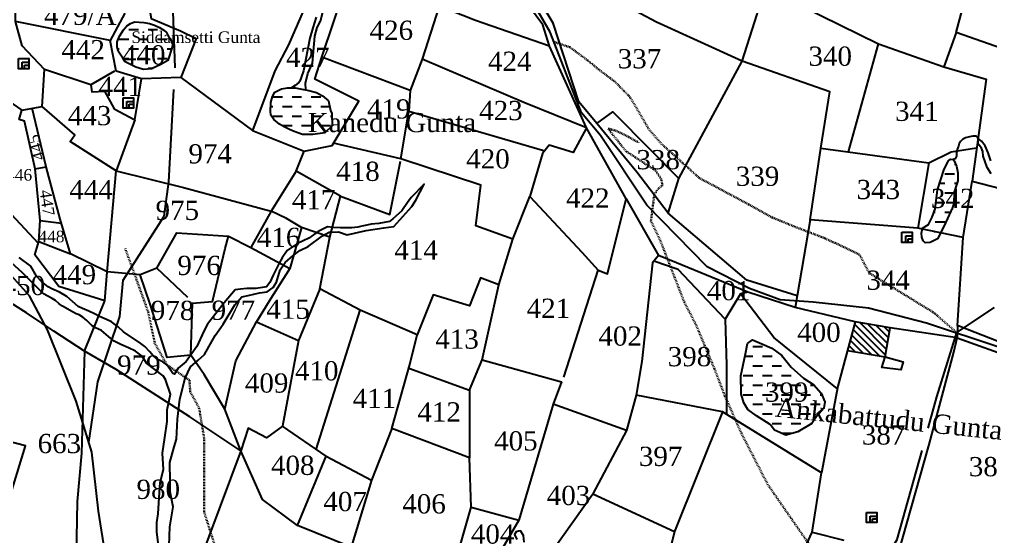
# Model space of a CAD drawing. Header units: inches. Extents: x 36 to 754, y 139 to 910.
# Drawn here: x 458.3 to 584.7, y 504 to 571.3 of the extents above; entities that cross this region are included whole.
import ezdxf

# ---------------------------------------------------------------- set-up
doc = ezdxf.new("R2010")
doc.units = ezdxf.units.IN
doc.header["$MEASUREMENT"] = 0
doc.linetypes.add('ACAD_ISO02W100', pattern=[15, 12, -3])
doc.linetypes.add('ACAD_ISO07W100', pattern=[3, 0, -3])
for name, color, linetype in [('CARTTRACK', 30, 'ACAD_ISO02W100'), ('NALA', 4, 'Continuous'), ('SQUAREWELL', 5, 'Continuous'), ('SURVEY_BND', 7, 'Continuous'), ('SURVEY_NO', 7, 'Continuous'), ('VILLAGE_AREA', 1, 'Continuous'), ('WATER_BODY', 4, 'Continuous')]:
    doc.layers.add(name, color=color, linetype=linetype)
doc.layers.add('FOOTPATH', color=150, linetype='ACAD_ISO07W100', lineweight=30)
doc.styles.get("Standard").update_dxf_attribs({"font": 'TIMES.TTF'})

msp = doc.modelspace()

# ---------------------------------------------------------------- hatches: boundary and pattern name
at = {"layer": 'VILLAGE_AREA'}
h = msp.add_hatch(dxfattribs=at)
h.set_pattern_fill('ANSI31', color=256, scale=5, angle=90, style=0)
h.paths.add_polyline_path([(571.65, 531.2), (567.07, 531.98), (566.07, 528.23), (571, 527.41)])
at = {"layer": 'WATER_BODY'}
h = msp.add_hatch(dxfattribs=at)
h.set_pattern_fill('DASH', color=256, scale=10, style=0)
h.paths.add_polyline_path([(477.86, 568.82), (477.61, 569.2), (477.4, 569.64), (477.06, 569.91), (476.49, 570.27), (475.83, 570.59), (475.18, 570.79), (474.43, 570.93), (473.25, 571), (472.72, 570.77), (472.25, 570.5), (471.82, 569.95), (471.27, 569.16), (471, 568.4), (470.98, 567.77), (471.13, 567.18), (471.7, 566.29), (472.04, 565.81), (473.4, 565.13), (474.4, 564.81), (475.45, 564.9), (476.67, 565.47), (477.58, 565.99), (478.15, 567.73), (478.19, 568.11)])
h.paths.add_polyline_path([(472.44, 567.83), (489.65, 567.83), (489.65, 570.19), (472.44, 570.19)], flags=9)
h.paths.add_polyline_path([(470.96, 564.78), (477.77, 564.78), (477.77, 568.59), (470.96, 568.59)], flags=9)
h = msp.add_hatch(dxfattribs=at)
h.set_pattern_fill('DASH', color=256, scale=10, style=0)
h.paths.add_polyline_path([(580.45, 551.36), (580.27, 552.22), (579.96, 552.91), (579.79, 553.11), (579.49, 553.13), (579.24, 552.91), (578.65, 551.82), (578.22, 550.5), (577.78, 549.13), (577.48, 546.66), (577.1, 545.61), (576.65, 544.63), (575.85, 544.15), (575.83, 544.06), (578.22, 543.57), (578.63, 544.36), (579.59, 546.48), (579.66, 546.59), (579.94, 547.36), (579.96, 548.82), (580.21, 549.55), (580.45, 550.34)])
h.paths.add_polyline_path([(558.76, 526.07), (557.55, 527.58), (556.23, 528.57), (554.93, 529.11), (553.73, 529.62), (553.06, 529.14), (552.82, 527.82), (552.19, 524.96), (552.22, 522.6), (552.58, 521.43), (553.12, 520.58), (554.24, 519.74), (555.99, 518.6), (556.56, 517.9), (558.07, 517.24), (559.63, 517.66), (561.44, 518.75), (562.05, 519.66), (563.01, 520.74), (563.13, 521.55), (562.65, 522.7), (561.71, 523.78), (560.36, 524.65)])
h.paths.add_polyline_path([(497.73, 561.37), (496.92, 561.82), (495.95, 562.08), (494.82, 562.31), (494.17, 562.4), (493.14, 562.4), (492.39, 562.27), (491.49, 561.85), (491.19, 561.3), (491, 560.53), (490.94, 559.4), (491, 558.88), (491.39, 558.3), (492.1, 557.68), (492.72, 557.36), (493.4, 557), (494.01, 556.75), (495.11, 556.36), (496.44, 556.36), (498.02, 556.58), (498.96, 557.46), (498.93, 559.07), (498.74, 559.49), (498.48, 560.72)])
h.paths.add_polyline_path([(576.32, 546.11), (583.13, 546.11), (583.13, 549.92), (576.32, 549.92)], flags=9)
h.paths.add_polyline_path([(555.88, 519.02), (586.04, 515.9), (586.44, 519.81), (556.28, 522.93)], flags=9)
h.paths.add_polyline_path([(554.7, 520.9), (561.51, 520.9), (561.51, 524.72), (554.7, 524.72)], flags=24)
h.paths.add_polyline_path([(495.15, 555.95), (517.89, 555.95), (517.89, 559.88), (495.15, 559.88)], flags=9)

# ---------------------------------------------------------------- linework, layer by layer
at = {"layer": 'CARTTRACK'}
for points in [[(467.29, 516.28), (468.48, 524.16), (471.34, 532.69), (471.76, 537.4), (477.12, 545.73), (477.72, 550.2), (478.51, 565.04), (478.23, 573.56), (477.4, 581.77)], [(585.91, 528.64), (576.35, 531.79), (568.82, 533.77), (561.63, 534.53), (557.32, 534.82), (553.34, 536.33), (547.8, 539.12), (539.94, 547.16), (533.93, 556.2), (531.44, 559.19), (527.37, 569.66), (524.73, 574.25)], [(469.52, 501.32), (468.54, 507.35), (467.67, 515.03), (465.64, 521.64), (461.89, 530.92), (459.55, 535.34), (455.61, 539.69)], [(498.81, 406.95), (498.65, 415.46), (499.13, 426.27), (500.36, 428.25), (503.58, 430.13), (507.55, 431.95), (509.71, 435.94), (513.78, 444.25), (516.04, 448.75), (521.46, 452.96), (528.86, 457.62), (534.41, 462.31), (540.36, 467.5), (545.67, 471.47), (548.03, 471.47), (551.31, 473.2), (555.61, 480.97), (561.89, 489.41), (569.25, 498.16), (572.57, 503.68), (577.73, 522.24), (580.31, 530.58), (585.23, 533.86)]]:
    msp.add_lwpolyline(points, dxfattribs=at)
at = {"layer": 'FOOTPATH', "ltscale": 0.0001}
for points in [[(580.31, 530.58), (577.3, 533.18), (568.94, 538.31), (567.62, 540.75), (563.14, 542.85), (559.19, 544.36), (556.29, 545.55), (553.2, 547.26), (546.81, 550.68), (541.92, 555.07), (540.21, 557.04), (537.78, 561.19), (535.8, 563.22), (533.69, 564.8), (532.25, 565.99), (529.94, 567.7), (527.86, 568.39)], [(544.84, 534.51), (541.72, 542.51), (540.49, 545.1), (540.92, 548.54), (541.46, 549.34), (541.98, 549.71), (541.83, 550.54), (541.09, 551.66), (537.26, 554.16), (535.49, 556.36), (534.9, 557.13), (535.87, 556.85), (537.62, 556.01), (538.87, 555.32)], [(480.37, 464.19), (481.45, 468.74), (483.08, 473.97), (484.75, 479.15), (486.06, 483.12), (487.45, 486.54), (487.91, 491.54), (487.56, 495.05), (485.54, 498.55), (483.9, 502.27), (482.3, 507.23), (482.3, 514.28), (482.3, 516.89), (481.66, 520.72), (480.49, 522.88), (480.39, 524.39), (477.46, 526.37), (475.88, 529.18), (475.03, 533.22), (473.5, 537.47), (472.01, 541.54)], [(608.83, 430.61), (604.86, 434.9), (597.96, 445.52), (592.86, 453.12), (587.2, 461), (580.89, 468.55), (579.14, 470.83), (573.18, 478.41), (570.25, 483.64), (568.56, 486.9), (566.46, 492.03), (564, 497.55), (560.96, 503.21), (555.71, 510.79), (552.26, 517.48), (550.1, 522.38), (548.75, 525.88), (546.36, 531.59), (544.84, 534.51)]]:
    msp.add_lwpolyline(points, dxfattribs=at)
at = {"layer": 'NALA'}
for points in [[(495.55, 562.16), (495.49, 563.03), (495.79, 564.28), (496.43, 565.65), (496.71, 569.14), (497.04, 570.25), (497.46, 571.11), (497.79, 572.43)], [(496.88, 571.6), (496.44, 570.21), (496.06, 568.88), (495.23, 564.65), (494.96, 563.76), (494.76, 563.31), (494.6, 563.02), (494.43, 562.94), (494.17, 562.73), (493.69, 562.4)], [(584.77, 551.25), (584.29, 552.04), (583.98, 552.92), (583.75, 553.51), (583.69, 554.14), (583.54, 554.56), (583.24, 554.98), (583.1, 555.24), (583.1, 555.5), (583.16, 555.8), (582.83, 556.15), (582.4, 556.15), (581.96, 556.04), (581.44, 555.92), (581.04, 555.71), (580.8, 555.43), (580.64, 555.16), (580.54, 554.82), (580.37, 554.42), (580.26, 553.91), (580.26, 553.51), (580.09, 553.2), (579.82, 553.08)], [(584.76, 552.94), (584.38, 553.95), (584, 554.89), (583.53, 555.48), (583.16, 555.8)], [(477.74, 502.87), (477.83, 505.31), (478.26, 507.89), (477.9, 509.86), (477.88, 511.22), (477.83, 513.69), (478.42, 515.7), (478.71, 516.71), (478.82, 519.31), (479.13, 521.92), (479.84, 524.65), (480.54, 526.11), (481.51, 527), (482.35, 527.73), (483.72, 530.21), (484.78, 531.68), (486.28, 534.2), (487.22, 535.23), (488.04, 535.42), (489.53, 535.73), (490.51, 535.9), (491.31, 536.46), (491.74, 537.12), (492.21, 538.76), (492.84, 539.68), (493.85, 540.57), (494.77, 541.25), (495.83, 541.8), (497.73, 543.18), (498.58, 543.63), (499.78, 543.68), (500.95, 543.28), (503.4, 543.84), (505.72, 544.19), (506.99, 544.36), (509.35, 547), (509.87, 547.82), (510.95, 549.91), (509.26, 548.15), (508.79, 547.52), (508.04, 546.42), (506.88, 545.37), (506.46, 545.02), (505.05, 544.76), (504.06, 544.69), (503.47, 544.55), (502.86, 544.41), (502.3, 544.29), (501.55, 544.22), (501.03, 544.22), (500.04, 544.22), (499.1, 544.24), (498.35, 544.34), (497.17, 543.75), (495.93, 542.86), (494.46, 542.19), (493.1, 541.28), (492.46, 540.31), (492.09, 539.59), (491.29, 538.06), (490.87, 537.1), (490.44, 536.53), (489.1, 536.3), (487.88, 536.3), (487.06, 536.23), (486.33, 536.14), (484.9, 534.45), (482.75, 531.66), (482.28, 530.77), (481.34, 528.77), (479.98, 526.83), (478.92, 525.94), (478.68, 525.52), (478.43, 525.17), (478.21, 525.26), (477.88, 525.76), (477.46, 526.37), (476.94, 526.76), (476.15, 527.14), (475.65, 527.54), (475.25, 528.06), (474.57, 528.76), (474.05, 529.14), (471.79, 530.67), (471.11, 531.33), (470.26, 531.96), (469.61, 532.29), (468.69, 532.69), (468.03, 533.04), (467.28, 533.37), (466.46, 533.7), (465.92, 533.96), (464.41, 535.26), (463.49, 535.82), (462.46, 536.27), (462.01, 536.53), (461.12, 537.21), (460.46, 537.91), (459.75, 539.2), (458.23, 540.35)], [(476.3, 503.24), (476.13, 504.65), (476.13, 505.89), (476.33, 506.99), (476.41, 508.43), (476.58, 511.08), (477.01, 512.78), (476.86, 514.89), (477.2, 516.93), (477.49, 518.99), (477.51, 520.51), (477.94, 522.55), (477.26, 524.49), (476.95, 524.97), (474.79, 526.58), (474.22, 527.51), (473.37, 528.18), (472.47, 528.61), (471.45, 529.03), (470.6, 529.48), (469.87, 530.05), (468.94, 530.87), (468.17, 531.21), (467.72, 531.46), (467.04, 532.14), (466.51, 532.59), (466.03, 532.87), (465.66, 533.04), (465.15, 533.27), (463.85, 534.03), (463.42, 534.34), (462.94, 534.74), (462.52, 535.02), (461.39, 535.61), (458.63, 538.34), (457.16, 539.69)], [(523.99, 503.31), (523.88, 504.18), (523.51, 504.8), (523.23, 504.76), (522.93, 504.65), (522.73, 504.33), (523.03, 503.68)]]:
    msp.add_lwpolyline(points, dxfattribs=at)
at = {"layer": 'SQUAREWELL'}
for points in [[(458.13, 566.22), (459.48, 566.22), (459.48, 564.88), (458.13, 564.88)], [(458.62, 565.74), (459.48, 565.74), (459.48, 564.88), (458.62, 564.88)], [(458.93, 565.38), (459.48, 565.38), (459.48, 564.88), (458.93, 564.88)], [(471.75, 561.14), (473.1, 561.14), (473.1, 559.79), (471.75, 559.79)], [(472.24, 560.66), (473.1, 560.66), (473.1, 559.79), (472.24, 559.79)], [(472.55, 560.3), (473.1, 560.3), (473.1, 559.79), (472.55, 559.79)], [(573.17, 543.64), (574.52, 543.64), (574.52, 542.29), (573.17, 542.29)], [(573.66, 543.16), (574.52, 543.16), (574.52, 542.29), (573.66, 542.29)], [(573.97, 542.79), (574.52, 542.79), (574.52, 542.29), (573.97, 542.29)], [(568.55, 507.19), (569.9, 507.19), (569.9, 505.85), (568.55, 505.85)], [(569.04, 506.71), (569.9, 506.71), (569.9, 505.85), (569.04, 505.85)], [(569.35, 506.35), (569.9, 506.35), (569.9, 505.85), (569.35, 505.85)]]:
    msp.add_lwpolyline(points, close=True, dxfattribs=at)
at = {"layer": 'SURVEY_BND'}
for points in [[(527.29, 567.85), (526.39, 570.62), (519.47, 580.03), (512.25, 588.58), (510.11, 592.41), (510.51, 593.77), (516.1, 587.28), (521.38, 581.52)], [(481.93, 588.34), (474.34, 577.78), (475.42, 571.45), (479.23, 569.85), (481.27, 568.83), (479.25, 563.77), (488.61, 556.85)], [(580.25, 569.6), (582.52, 578.26), (584.12, 583.39)], [(533.43, 557.8), (531.1, 560.58), (527.74, 570.84), (521.38, 581.52)], [(552.36, 565.87), (541.21, 570.96), (536.94, 573.22), (539.6, 580.85), (555.19, 575.51)], [(509.12, 562.06), (497.63, 566.41), (500.72, 575.6), (502.84, 578.61), (512.92, 573.03)], [(471.97, 572.12), (470.05, 568.6), (457.74, 571.04), (457.74, 572.57), (467.71, 575.63), (472.36, 576.87)], [(496.94, 576.43), (493.27, 568.03), (491.51, 564.62), (488.61, 556.85), (495.33, 554.2), (498.97, 554.93), (502.43, 560.7), (496.73, 563.53), (497.63, 566.41)], [(562.63, 554.59), (563.76, 561.91), (552.36, 565.87), (554.34, 572), (555.19, 575.51), (570.14, 568.14)], [(532.08, 557.22), (527.29, 567.85), (517.64, 571.2), (512.92, 573.03), (510.7, 566.16)], [(457.74, 572.57), (449.57, 570.12), (452.86, 563.42), (458.58, 559.52), (461.21, 559.98), (461.52, 564.81), (458.62, 567.9), (457.74, 571.04)], [(602.98, 555.32), (605.25, 560.84), (580.25, 569.6), (578.63, 565.17), (584.12, 563.55), (582.3, 550.26)], [(479.25, 563.77), (474.15, 563.58), (470.85, 564.6), (470.05, 568.6)], [(566.22, 554.1), (570.14, 568.14), (578.63, 565.17)], [(532.08, 557.22), (523.94, 560.5), (510.7, 566.16), (509.12, 562.06), (508.95, 559.38)], [(559.52, 535.35), (552.97, 537.42), (542.75, 546.11), (544.13, 550.63), (552.36, 565.87)], [(470.61, 564.6), (467.55, 562.79), (461.52, 564.81)], [(467.55, 562.79), (467.68, 561.88), (469.33, 561.97), (470.59, 559.7), (473.29, 558.24), (474.15, 563.58)], [(460.32, 551.88), (458.9, 558.1), (458.22, 558.3), (458.58, 559.52)], [(469.68, 538.48), (464.89, 540.81), (463.55, 545.33), (461.72, 552.13), (459.92, 559.76)], [(470.85, 551.61), (464.87, 555.42), (465.47, 556.31), (461.21, 559.98)], [(522.52, 542.75), (517.67, 544.47), (518.35, 549.78), (507.91, 553.2), (508.95, 559.38), (526.65, 554.22)], [(542.75, 546.11), (538.66, 551.44), (533.43, 557.8), (535.51, 559.32), (540.48, 554.32), (544.13, 550.63)], [(473.29, 558.24), (470.85, 551.61), (479.62, 549.45), (491.03, 546.38)], [(537.24, 547.98), (532.08, 557.22), (530.34, 554.01), (527.25, 554.96), (526.37, 553.86), (524.73, 548.27), (531.48, 541.03), (533.6, 538.7)], [(507.91, 553.2), (499.13, 555.21)], [(494.27, 551.59), (495.33, 554.2)], [(561.2, 545.24), (562.63, 554.59), (576.68, 552.65), (575.26, 544.18)], [(576.68, 552.65), (579.57, 554.11), (582.89, 554.6)], [(500.04, 548.34), (506.49, 545.93), (507.86, 552.87)], [(460.97, 545.17), (460.32, 551.88), (461.72, 552.13)], [(476.13, 538.97), (473.98, 538.1), (469.68, 538.48), (470.85, 551.61)], [(498.65, 542.98), (500.04, 548.34), (494.27, 551.59), (491.03, 546.38)], [(580.39, 531.49), (581.13, 542.97), (582.3, 550.26), (594.55, 547.12), (599.96, 545.92)], [(454.91, 539.63), (454.79, 548.49), (460.7, 542.2)], [(520.66, 536.79), (522.52, 542.75), (524.73, 548.27)], [(529.16, 524.8), (533.6, 538.7), (534.84, 538.21), (537.24, 547.98), (541.46, 540.62), (540.7, 539.64), (539.3, 526.83), (538.55, 522.42)], [(495, 544.25), (493.01, 545.43), (491.03, 546.38), (488.37, 541.66)], [(460.77, 542.44), (460.97, 545.17), (463.71, 544.81)], [(581.13, 542.97), (575.26, 544.18), (561.2, 545.24), (559.27, 533.86)], [(497.35, 536.29), (498.65, 542.98), (495, 544.25), (493.47, 538.93)], [(480.17, 535.15), (476.13, 538.97), (478.73, 543.57), (485.46, 543.12)], [(485, 520.63), (482.32, 525.14), (480.55, 527.65), (480.8, 534.4), (483.4, 534.61), (485.04, 541.5), (485.46, 543.12), (488.37, 541.66), (493.47, 538.93), (490.75, 534.66), (489.13, 531.99)], [(469.38, 534.69), (463.39, 536.56), (460.26, 540.69), (460.77, 542.44), (464.89, 540.81)], [(553.09, 535.85), (543.8, 539.64), (541.46, 540.62)], [(550.16, 532.33), (544.01, 538.79), (540.87, 539.85)], [(466.71, 528.17), (469.38, 534.69), (469.68, 538.48)], [(480.55, 527.65), (477.51, 527.32), (475.28, 534.27), (473.98, 538.1)], [(516.84, 523.07), (518.49, 527.02), (520.66, 536.79), (518.31, 537.72), (516.85, 534.04), (512.14, 535.5), (510.05, 530.3)], [(466.71, 528.17), (462.75, 530.75), (459.18, 533.15), (455.13, 535.65), (452.02, 536.44)], [(496.89, 515.39), (502.63, 533.5), (497.35, 536.29), (494.6, 529.55)], [(564.76, 523.24), (556.51, 529.92), (552.13, 535.61), (550.16, 532.33), (550.31, 526.34), (550.32, 519.92)], [(567.07, 531.98), (559.27, 533.86), (553.09, 535.85), (552.13, 535.61)], [(506.73, 518.08), (509.07, 526.44), (510.05, 530.3), (502.63, 533.5)], [(487.09, 515.21), (485, 520.63), (486.42, 526.92), (489.13, 531.99), (494.6, 529.55), (492.52, 518.39)], [(572.7, 501.75), (576.73, 516.03), (579.93, 528.04), (580.36, 529.89), (571.65, 531.2), (567.07, 531.98), (564.83, 523.6), (562.71, 512.35)], [(593.81, 525.08), (593.46, 526.4), (581.71, 530.98), (580.39, 531.49), (580.36, 529.89)], [(580.36, 529.89), (593.81, 525.08), (591.95, 514.24), (587.56, 501.6)], [(487.09, 515.21), (480.42, 519.62), (470.83, 525.78), (466.71, 528.17), (466.34, 514.9), (465.75, 508.59), (465.6, 499.18)], [(518.49, 527.02), (528.84, 524.17), (527.76, 521.26)], [(508.94, 525.97), (516.84, 523.07), (516.88, 514.27)], [(549.79, 520.25), (538.55, 522.42), (537.3, 517.83), (532.92, 509.62)], [(537.3, 517.83), (527.76, 521.26), (523.3, 506.17), (520.04, 500.58)], [(456.68, 508.17), (459.03, 515.85), (455.67, 516.71), (455.26, 519.47), (452.02, 520.01), (449.09, 510.58)], [(561.46, 504.6), (562.71, 512.35), (549.79, 520.25), (543.56, 504.71)], [(498.21, 514.48), (492.52, 518.39), (490.44, 516.89), (488.04, 518.15), (487.09, 515.21)], [(517.06, 507.88), (516.88, 514.27), (506.73, 518.08), (504.11, 511.4), (501.43, 502.66)], [(501.43, 502.66), (494.45, 505.47), (489.91, 508.86), (487.09, 515.21), (480.21, 496.87)], [(494.45, 505.47), (498.21, 514.48), (504.11, 511.4)], [(526.41, 500.45), (532.92, 509.62), (543.56, 504.71), (540.09, 490.68)], [(515.1, 500.89), (517.06, 507.88), (523.3, 506.17)], [(536.54, 451.97), (541.52, 467.53), (542.93, 471.57), (553.5, 487.24), (561.46, 504.6), (565.6, 503.56)]]:
    msp.add_lwpolyline(points, dxfattribs=at)
at = {"layer": 'VILLAGE_AREA'}
for points in [[(566.07, 528.23), (571, 527.41), (571.65, 531.2)], [(571, 527.41), (573.31, 526.76), (573.03, 525.75), (570.56, 526.03), (571, 527.41)]]:
    msp.add_lwpolyline(points, dxfattribs=at)
at = {"layer": 'WATER_BODY'}
for points in [[(478.15, 567.73), (477.58, 565.99), (476.67, 565.47), (475.45, 564.9), (474.4, 564.81), (473.4, 565.13), (472.04, 565.81), (471.7, 566.29), (471.13, 567.18), (470.98, 567.77), (471, 568.4), (471.27, 569.16), (471.82, 569.95), (472.25, 570.5), (472.72, 570.77), (473.25, 571), (474.43, 570.93), (475.18, 570.79), (475.83, 570.59), (476.49, 570.27), (477.06, 569.91), (477.4, 569.64), (477.61, 569.2), (477.86, 568.82), (478.19, 568.11)], [(498.93, 559.07), (498.96, 557.46), (498.02, 556.58), (496.44, 556.36), (495.11, 556.36), (494.01, 556.75), (493.4, 557), (492.72, 557.36), (492.1, 557.68), (491.39, 558.3), (491, 558.88), (490.94, 559.4), (491, 560.53), (491.19, 561.3), (491.49, 561.85), (492.39, 562.27), (493.14, 562.4), (494.17, 562.4), (494.82, 562.31), (495.95, 562.08), (496.92, 561.82), (497.73, 561.37), (498.48, 560.72), (498.74, 559.49)], [(579.59, 546.48), (578.63, 544.36), (577.82, 542.77), (576.84, 542.3), (576.18, 542.25), (575.93, 542.53), (575.78, 542.99), (575.71, 543.53), (575.85, 544.15), (576.65, 544.63), (577.1, 545.61), (577.48, 546.66), (577.78, 549.13), (578.22, 550.5), (578.65, 551.82), (579.24, 552.91), (579.49, 553.13), (579.79, 553.11), (579.96, 552.91), (580.27, 552.22), (580.45, 551.36), (580.45, 550.34), (580.21, 549.55), (579.96, 548.82), (579.94, 547.36), (579.66, 546.59)], [(561.44, 518.75), (559.63, 517.66), (558.07, 517.24), (556.56, 517.9), (555.99, 518.6), (554.24, 519.74), (553.12, 520.58), (552.58, 521.43), (552.22, 522.6), (552.19, 524.96), (552.82, 527.82), (553.06, 529.14), (553.73, 529.62), (554.93, 529.11), (556.23, 528.57), (557.55, 527.58), (558.76, 526.07), (560.36, 524.65), (561.71, 523.78), (562.65, 522.7), (563.13, 521.55), (563.01, 520.74), (562.05, 519.66)]]:
    msp.add_lwpolyline(points, close=True, dxfattribs=at)

# ---------------------------------------------------------------- texts
at = {"layer": 'SURVEY_NO'}
for s, height, p in [('479/A', 2.5, (461.46, 570.61)), ('426', 2.5, (503.85, 568.66)), ('Siddamsetti Gunta', 1.5, (472.83, 568.26)), ('442', 2.5, (463.72, 566.14)), ('440', 2.5, (471.6, 565.46)), ('340', 2.5, (561, 565.29)), ('427', 2.5, (492.97, 565.13)), ('424', 2.5, (519.27, 564.63)), ('337', 2.5, (536.16, 564.96)), ('441', 2.5, (468.55, 561.35)), ('419', 2.5, (503.52, 558.43)), ('423', 2.5, (518.12, 558.22)), ('341', 2.5, (572.28, 558.12)), ('443', 2.5, (464.56, 557.56)), ('Kanedu Gunta', 2.5, (495.81, 556.66)), ('974', 2.5, (480.26, 552.59)), ('420', 2.5, (516.43, 551.93)), ('338', 2.5, (538.6, 551.83)), ('418', 2.5, (499.5, 550.31)), ('446', 1.5, (456.51, 550.35)), ('339', 2.5, (551.54, 549.67)), ('444', 2.5, (464.75, 547.93)), ('343', 2.5, (567.27, 547.95)), ('417', 2.5, (493.73, 546.61)), ('422', 2.5, (529.43, 546.83)), ('342', 2.5, (576.95, 546.79)), ('975', 2.5, (475.98, 545.23)), ('448', 1.5, (460.72, 542.33)), ('416', 2.5, (489.17, 541.72)), ('414', 2.5, (507.08, 540.08)), ('976', 2.5, (478.82, 538.07)), ('449', 2.5, (462.57, 536.87)), ('450', 2.5, (455.93, 535.46)), ('344', 2.5, (568.55, 536.15)), ('401', 2.5, (547.77, 534.79)), ('421', 2.5, (524.3, 532.49)), ('978', 2.5, (475.36, 532.21)), ('977', 2.5, (483.28, 532.24)), ('415', 2.5, (490.41, 532.37)), ('402', 2.5, (533.65, 528.88)), ('400', 2.5, (559.53, 529.36)), ('413', 2.5, (512.41, 528.49)), ('398', 2.5, (542.67, 526.2)), ('979', 2.5, (470.97, 525.11)), ('410', 2.5, (494.13, 524.36)), ('409', 2.5, (487.61, 522.77)), ('399', 2.5, (555.33, 521.59)), ('411', 2.5, (501.64, 520.77)), ('412', 2.5, (510.08, 519.01)), ('387', 2.5, (567.95, 516.01)), ('663', 2.5, (460.62, 514.9)), ('405', 2.5, (520.07, 515.24)), ('397', 2.5, (538.92, 513.23)), ('408', 2.5, (491.01, 512.06)), ('386', 2.5, (581.88, 511.89)), ('980', 2.5, (473.5, 508.94)), ('407', 2.5, (497.83, 507.35)), ('403', 2.5, (526.92, 508.14)), ('406', 2.5, (508.11, 507.05)), ('404', 2.5, (517.04, 503.12))]:
    msp.add_text(s, height=height, dxfattribs=at).set_placement(p)
for s, height, rotation, p in [('445', 1.5, 105.2716, (461.6, 553.2)), ('447', 1.5, 278.5403, (460.87, 549.04)), ('Ankabattudu Gunta', 2.5, 354.1006, (556.6, 519.66))]:
    msp.add_text(s, height=height, rotation=rotation, dxfattribs=at).set_placement(p)

doc.saveas('drawing.dxf')
